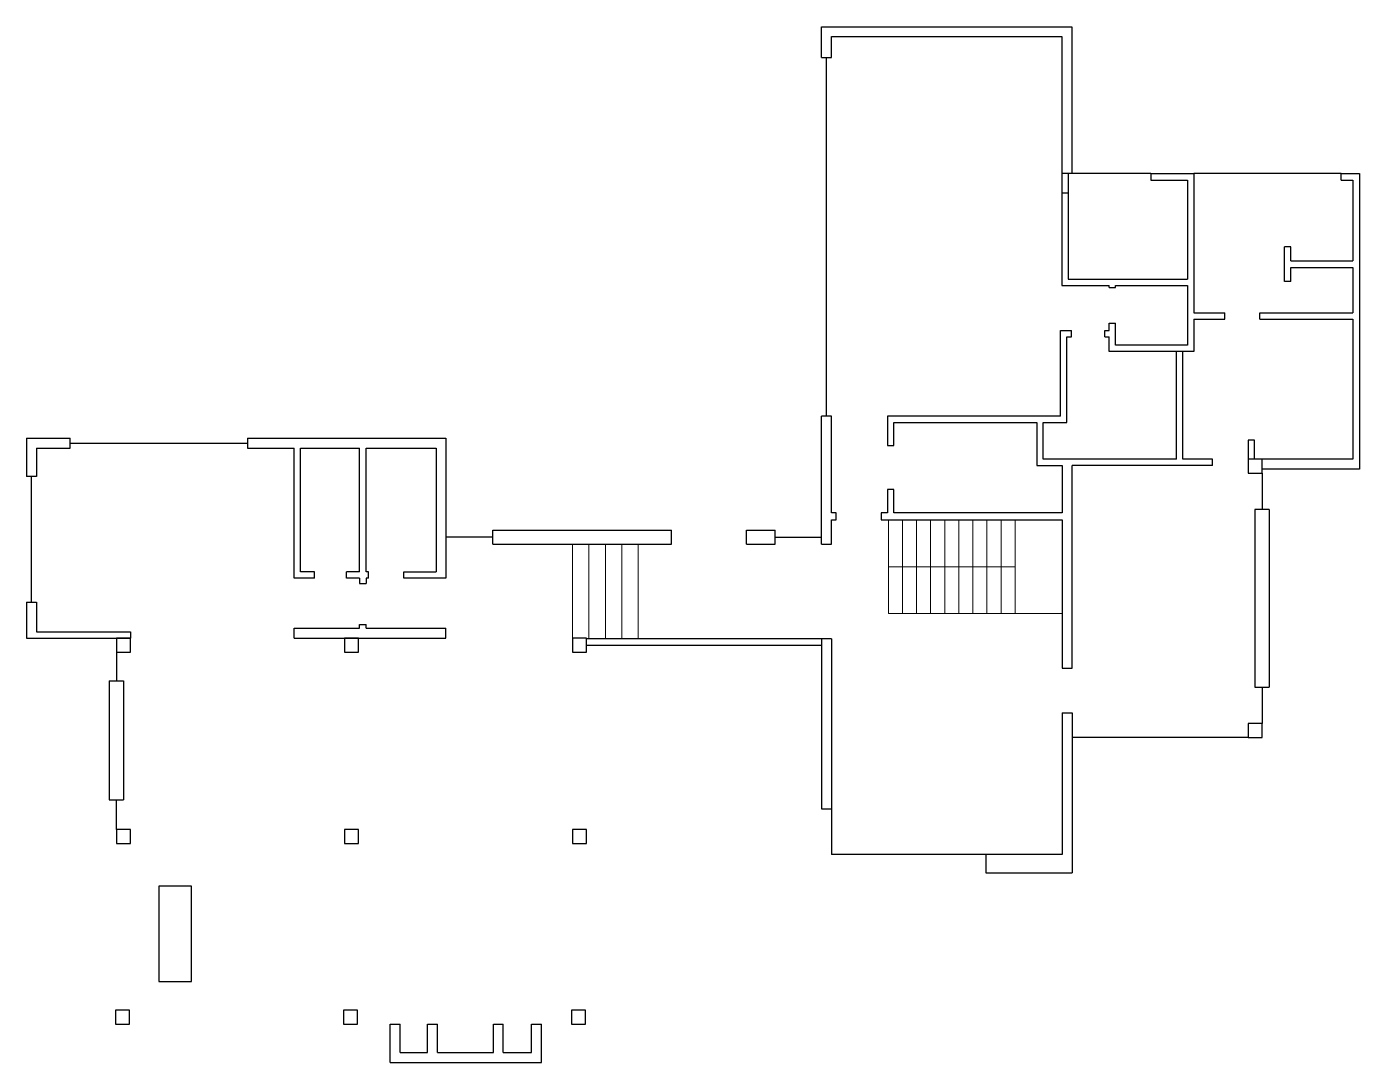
# Model space of a CAD drawing. Header units: centimetres. Extents: x -1430 to 1407, y -746 to 1459.
import ezdxf

# ---------------------------------------------------------------- set-up
doc = ezdxf.new("R2010")
doc.units = ezdxf.units.CM
for name, color, linetype, lineweight in [('muretti', 3, 'Continuous', 30), ('muri', 1, 'Continuous', 30), ('pianta', 7, 'Continuous', 18), ('pilastri', 2, 'Continuous', 30), ('vetri finestre', 4, 'Continuous', 30)]:
    doc.layers.add(name, color=color, linetype=linetype, lineweight=lineweight)

msp = doc.modelspace()

# ---------------------------------------------------------------- linework, layer by layer
at = {"layer": 'muretti'}
for p, q in [((262.2, 155.9), (-238, 155.9)), ((-238, 142.3), (262.2, 142.3)), ((-656.1, -745.7), (-656.1, -664.5)), ((-656.1, -664.5), (-635, -664.5)), ((-635, -724.6), (-635, -664.5)), ((-576.7, -724.6), (-576.7, -664.5)), ((-576.7, -664.5), (-555.6, -664.5)), ((-555.6, -724.6), (-555.6, -664.5)), ((-436.6, -724.6), (-436.6, -664.5)), ((-436.6, -664.5), (-415.5, -664.5)), ((-415.5, -724.6), (-415.5, -664.5)), ((-355.3, -724.6), (-355.3, -664.5)), ((-355.3, -664.5), (-334.2, -664.5)), ((-334.2, -745.7), (-334.2, -664.5)), ((-635, -724.6), (-576.7, -724.6)), ((-555.6, -724.6), (-436.6, -724.6)), ((-415.5, -724.6), (-355.3, -724.6)), ((-656.1, -745.7), (-334.2, -745.7))]:
    msp.add_line(p, q, dxfattribs=at)
msp.add_lwpolyline([(-1148.5, -573.9), (-1079.3, -573.9), (-1079.3, -370.6), (-1148.5, -370.6)], close=True, dxfattribs=at)
at = {"layer": 'muri'}
for p, q in [((262.2, 1393.1), (262.2, 1458.9)), ((262.2, 1458.9), (794.8, 1458.9)), ((794.8, 1458.9), (794.8, 1146.1)), ((283.2, 1393.1), (283.2, 1437.9)), ((283.2, 1437.9), (773.7, 1437.9)), ((773.7, 1437.9), (773.7, 907.8)), ((262.2, 1393.1), (283.2, 1393.1)), ((794.8, 1146.1), (773.7, 1146.1)), ((787.4, 1146.1), (787.4, 921.5)), ((963.1, 1146.1), (1055.1, 1146.1)), ((963.1, 1146.1), (963.1, 1132.4)), ((1055.1, 1146.1), (1055.1, 849.7)), ((1368.8, 1146.1), (1407.2, 1146.1)), ((1368.8, 1132.4), (1368.8, 1146.1)), ((1407.2, 1146.1), (1407.2, 517.3)), ((963.1, 1132.4), (1041.4, 1132.4)), ((1041.4, 1132.4), (1041.4, 921.5)), ((1368.8, 1132.4), (1393.5, 1132.4)), ((1393.5, 1132.4), (1393.5, 960.2)), ((773.7, 1105.2), (787.4, 1105.2)), ((1247.9, 916.3), (1247.9, 990.3)), ((1261.6, 990.3), (1247.9, 990.3)), ((1261.6, 960.2), (1261.6, 990.3)), ((1261.6, 960.2), (1393.5, 960.2)), ((1261.6, 946.5), (1393.5, 946.5)), ((1261.6, 916.3), (1261.6, 946.5)), ((1393.5, 946.5), (1393.5, 849.7)), ((787.4, 921.5), (1041.4, 921.5)), ((1261.6, 916.3), (1247.9, 916.3)), ((773.7, 907.8), (874.4, 907.8)), ((874.4, 903.5), (874.4, 907.8)), ((874.4, 903.5), (888, 903.5)), ((888, 903.5), (888, 907.8)), ((888, 907.8), (1041.4, 907.8)), ((1041.4, 907.8), (1041.4, 781.3)), ((874.4, 812.4), (874.4, 828.1)), ((874.4, 828.1), (888, 828.1)), ((888, 781.3), (888, 828.1)), ((1055.1, 849.7), (1120.6, 849.7)), ((1055.1, 836.1), (1120.6, 836.1)), ((1055.1, 836.1), (1055.1, 767.7)), ((1120.6, 836.1), (1120.6, 849.7)), ((1195.4, 849.7), (1393.5, 849.7)), ((1195.4, 836.1), (1195.4, 849.7)), ((1195.4, 836.1), (1393.5, 836.1)), ((1393.5, 836.1), (1393.5, 538.4)), ((770.8, 630.1), (770.8, 812.4)), ((770.8, 812.4), (794.6, 812.4)), ((784.5, 616.5), (784.5, 798.8)), ((784.5, 798.8), (794.6, 798.8)), ((794.6, 798.8), (794.6, 812.4)), ((865.6, 812.4), (874.4, 812.4)), ((865.6, 798.8), (865.6, 812.4)), ((865.6, 798.8), (874.4, 798.8)), ((874.4, 767.7), (874.4, 798.8)), ((1055.1, 767.7), (874.4, 767.7)), ((1041.4, 781.3), (888, 781.3)), ((1017.6, 538.4), (1017.6, 767.7)), ((1031.3, 538.4), (1031.3, 767.7)), ((262.2, 357.3), (262.2, 630.1)), ((283.2, 630.1), (262.2, 630.1)), ((283.2, 423.9), (283.2, 630.1)), ((770.8, 630.1), (402.3, 630.1)), ((402.3, 630.1), (402.3, 567.5)), ((415.9, 567.5), (415.9, 616.5)), ((415.9, 616.5), (720.6, 616.5)), ((720.6, 616.5), (720.6, 524.7)), ((734.3, 538.4), (734.3, 616.5)), ((734.3, 616.5), (784.5, 616.5)), ((-1430.2, 582.7), (-1430.2, 501.1)), ((-1430.2, 582.7), (-1337.6, 582.7)), ((-1337.6, 561.6), (-1337.6, 582.7)), ((-960.1, 582.7), (-537.5, 582.7)), ((-960.1, 582.7), (-960.1, 561.6)), ((-537.5, 582.7), (-537.5, 285.2)), ((402.3, 567.5), (415.9, 567.5)), ((1184.1, 578.5), (1170.4, 578.5)), ((1170.4, 578.5), (1170.4, 538.4)), ((1184.1, 538.4), (1184.1, 578.5)), ((-1409.1, 561.6), (-1409.1, 501.1)), ((-1409.1, 561.6), (-1337.6, 561.6)), ((-960.1, 561.6), (-860.6, 561.6)), ((-860.6, 285.2), (-860.6, 561.6)), ((-846.9, 561.6), (-721.2, 561.6)), ((-846.9, 298.8), (-846.9, 561.6)), ((-721.2, 298.8), (-721.2, 561.6)), ((-707.5, 561.6), (-558.6, 561.6)), ((-707.5, 298.8), (-707.5, 561.6)), ((-558.6, 561.6), (-558.6, 298.8)), ((720.6, 524.7), (774.4, 524.7)), ((1017.6, 538.4), (734.3, 538.4)), ((774.4, 524.7), (774.4, 423.9)), ((1094.4, 524.7), (795.5, 524.7)), ((795.5, 93.7), (795.5, 524.7)), ((1094.4, 538.4), (1031.3, 538.4)), ((1094.4, 524.7), (1094.4, 538.4)), ((1393.5, 538.4), (1200.5, 538.4)), ((1200.5, 517.3), (1200.5, 538.4)), ((1407.2, 517.3), (1200.5, 517.3)), ((-1409.1, 501.1), (-1430.2, 501.1)), ((415.9, 473.8), (402.3, 473.8)), ((402.3, 473.8), (402.3, 423.9)), ((415.9, 423.9), (415.9, 473.8)), ((1184.9, 431.1), (1184.9, 53.2)), ((1215, 431.1), (1184.9, 431.1)), ((1215, 431.1), (1215, 53.2)), ((293.4, 423.9), (283.2, 423.9)), ((283.2, 357.3), (283.2, 409.4)), ((283.2, 409.4), (293.4, 409.4)), ((293.4, 409.4), (293.4, 423.9)), ((402.3, 423.9), (389.2, 423.9)), ((389.2, 423.9), (389.2, 409.4)), ((389.2, 409.4), (774.4, 409.4)), ((774.4, 423.9), (415.9, 423.9)), ((774.4, 409.4), (774.4, 93.7)), ((-437.6, 387.4), (-57.6, 387.4)), ((-437.6, 357.3), (-437.6, 387.4)), ((-57.6, 357.3), (-57.6, 387.4)), ((102.1, 387.4), (163.7, 387.4)), ((102.1, 357.3), (102.1, 387.4)), ((163.7, 357.3), (163.7, 387.4)), ((-437.6, 357.3), (-57.6, 357.3)), ((102.1, 357.3), (163.7, 357.3)), ((262.2, 357.3), (283.2, 357.3)), ((-817.7, 285.2), (-860.6, 285.2)), ((-817.7, 298.8), (-846.9, 298.8)), ((-817.7, 285.2), (-817.7, 298.8)), ((-721.2, 298.8), (-749.3, 298.8)), ((-749.3, 285.2), (-749.3, 298.8)), ((-721.2, 285.2), (-749.3, 285.2)), ((-721.2, 285.2), (-721.2, 273.6)), ((-702.7, 298.8), (-707.5, 298.8)), ((-702.7, 285.2), (-707.5, 285.2)), ((-707.5, 285.2), (-707.5, 273.6)), ((-702.7, 285.2), (-702.7, 298.8)), ((-626.9, 285.2), (-626.9, 298.8)), ((-626.9, 298.8), (-558.6, 298.8)), ((-537.5, 285.2), (-626.9, 285.2)), ((-721.2, 273.6), (-707.5, 273.6)), ((-1430.2, 233.8), (-1430.2, 157.3)), ((-1430.2, 233.8), (-1409.1, 233.8)), ((-1409.1, 233.8), (-1409.1, 171)), ((-1409.1, 171), (-1208.8, 171)), ((-1208.8, 171), (-1208.8, 157.3)), ((-860.6, 178.4), (-721.2, 178.4)), ((-860.6, 157.3), (-860.6, 178.4)), ((-721.2, 178.4), (-721.2, 186.2)), ((-721.2, 186.2), (-707.5, 186.2)), ((-707.5, 178.4), (-707.5, 186.2)), ((-707.5, 178.4), (-537.5, 178.4)), ((-537.5, 157.3), (-537.5, 178.4)), ((-1430.2, 157.3), (-1208.8, 157.3)), ((-860.6, 157.3), (-537.5, 157.3)), ((262.2, 155.9), (262.2, -206.1)), ((283.2, 155.9), (262.2, 155.9)), ((283.2, 155.9), (283.2, -206.1)), ((774.4, 93.7), (795.5, 93.7)), ((-1254.4, 66.1), (-1254.4, -186.9)), ((-1254.4, 66.1), (-1224.3, 66.1)), ((-1224.3, 66.1), (-1224.3, -186.9)), ((1184.9, 53.2), (1215, 53.2)), ((774.4, -1.5), (774.4, -303.2)), ((774.4, -1.5), (795.5, -1.5)), ((795.5, -1.5), (795.5, -342.3)), ((-1254.4, -186.9), (-1224.3, -186.9)), ((262.2, -206.1), (283.2, -206.1)), ((774.4, -303.2), (611.7, -303.2)), ((611.7, -303.2), (611.7, -342.3)), ((611.7, -342.3), (795.5, -342.3))]:
    msp.add_line(p, q, dxfattribs=at)
at = {"layer": 'pianta'}
for p, q in [((404.4, 409.4), (404.4, 209.4)), ((434.4, 409.4), (434.4, 209.4)), ((464.4, 409.4), (464.4, 209.4)), ((494.4, 409.4), (494.4, 209.4)), ((524.4, 409.4), (524.4, 209.4)), ((554.4, 409.4), (554.4, 209.4)), ((584.4, 409.4), (584.4, 209.4)), ((614.4, 409.4), (614.4, 209.4)), ((644.4, 409.4), (644.4, 209.4)), ((774.4, 409.4), (674.4, 409.4)), ((674.4, 409.4), (674.4, 209.4)), ((-268.1, 157.3), (-268.1, 357.3)), ((-233.1, 157.3), (-233.1, 357.3)), ((-198.1, 157.3), (-198.1, 357.3)), ((-163.1, 157.3), (-163.1, 357.3)), ((-128.1, 157.3), (-128.1, 357.3)), ((404.4, 309.4), (674.4, 309.4)), ((404.4, 209.4), (674.4, 209.4)), ((674.4, 209.4), (774.4, 209.4))]:
    msp.add_line(p, q, dxfattribs=at)
at = {"layer": 'pilastri'}
for points in [[(1170.4, 508.3), (1200.5, 508.3), (1200.5, 538.4), (1170.4, 538.4)], [(-1238.9, 127.2), (-1208.8, 127.2), (-1208.8, 157.3), (-1238.9, 157.3)], [(-753.5, 127.2), (-723.4, 127.2), (-723.4, 157.3), (-753.5, 157.3)], [(-268.1, 127.2), (-238, 127.2), (-238, 157.3), (-268.1, 157.3)], [(1170.4, -54.1), (1200.5, -54.1), (1200.5, -24.1), (1170.4, -24.1)], [(-1238.9, -279.9), (-1208.8, -279.9), (-1208.8, -249.8), (-1238.9, -249.8)], [(-753.5, -279.9), (-723.4, -279.9), (-723.4, -249.8), (-753.5, -249.8)], [(-268.1, -279.9), (-238, -279.9), (-238, -249.8), (-268.1, -249.8)], [(-1241.3, -664.5), (-1211.2, -664.5), (-1211.2, -634.4), (-1241.3, -634.4)], [(-755.8, -664.5), (-725.8, -664.5), (-725.8, -634.4), (-755.8, -634.4)], [(-270.4, -664.5), (-240.4, -664.5), (-240.4, -634.4), (-270.4, -634.4)]]:
    msp.add_lwpolyline(points, close=True, dxfattribs=at)
at = {"layer": 'vetri finestre'}
for p, q in [((272.7, 630.1), (272.7, 1393.1)), ((963.1, 1146.1), (794.8, 1146.1)), ((1368.8, 1146.1), (1055.1, 1146.1)), ((-1337.6, 572.2), (-960.1, 572.2)), ((-1419.7, 233.8), (-1419.7, 501.1)), ((1200.5, 508.3), (1200.5, 431.1)), ((-437.6, 372.3), (-537.5, 372.3)), ((163.7, 372.3), (262.2, 372.3)), ((-1238.9, 127.2), (-1238.9, 66.1)), ((1200.5, 53.2), (1200.5, -24.1)), ((1170.4, -54.1), (795.5, -54.1)), ((-1238.9, -249.8), (-1238.9, -186.9)), ((283.2, -206.1), (283.2, -303.2)), ((611.7, -303.2), (283.2, -303.2))]:
    msp.add_line(p, q, dxfattribs=at)

doc.saveas('drawing.dxf')
